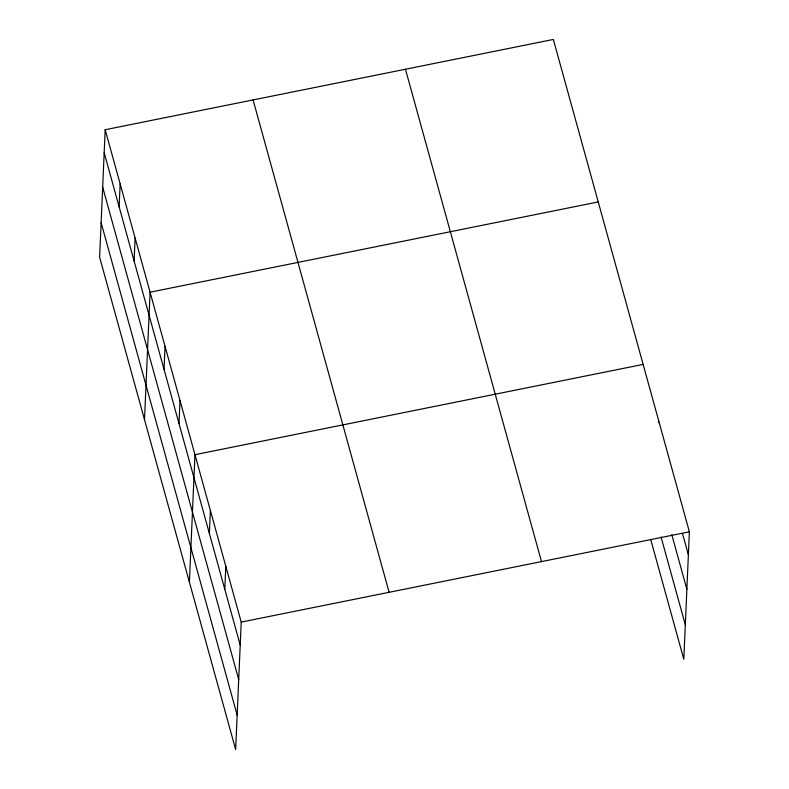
<?xml version="1.0" encoding="UTF-8"?>
<svg xmlns="http://www.w3.org/2000/svg" width="789" height="789" viewBox="0 0 789 789"><rect width="100%" height="100%" fill="white"/><g stroke="black" fill="none" stroke-linecap="round" stroke-linejoin="round"><path stroke-width="1.18" d="M105.184 129.721L99.621 257.184L235.655 749.55L241.217 622.087L105.184 129.721L553.345 39.45L689.379 531.816L683.816 659.279L650.688 539.37M119.139 206.876L120.145 183.876M134.11 261.031L135.106 238.041M144.505 419.659L150.078 292.196L598.24 201.935M164.033 369.351L165.039 346.361M178.995 423.515L180 400.516M189.399 582.144L194.962 454.681L643.134 364.41M209.381 533.472L210.387 510.483M224.796 589.275L225.802 566.285M658.44 422.638L658.549 420.212M241.217 622.087L689.379 531.816M682.475 533.443L688.373 554.815M671.784 534.676L686.874 589.284M661.044 536.944L685.325 624.809M405.457 69.235L541.491 561.61M253.082 99.927L389.115 592.302M104.178 152.711L240.211 645.077M102.678 187.19L238.712 679.556M101.12 222.705L237.154 715.071"/></g></svg>
